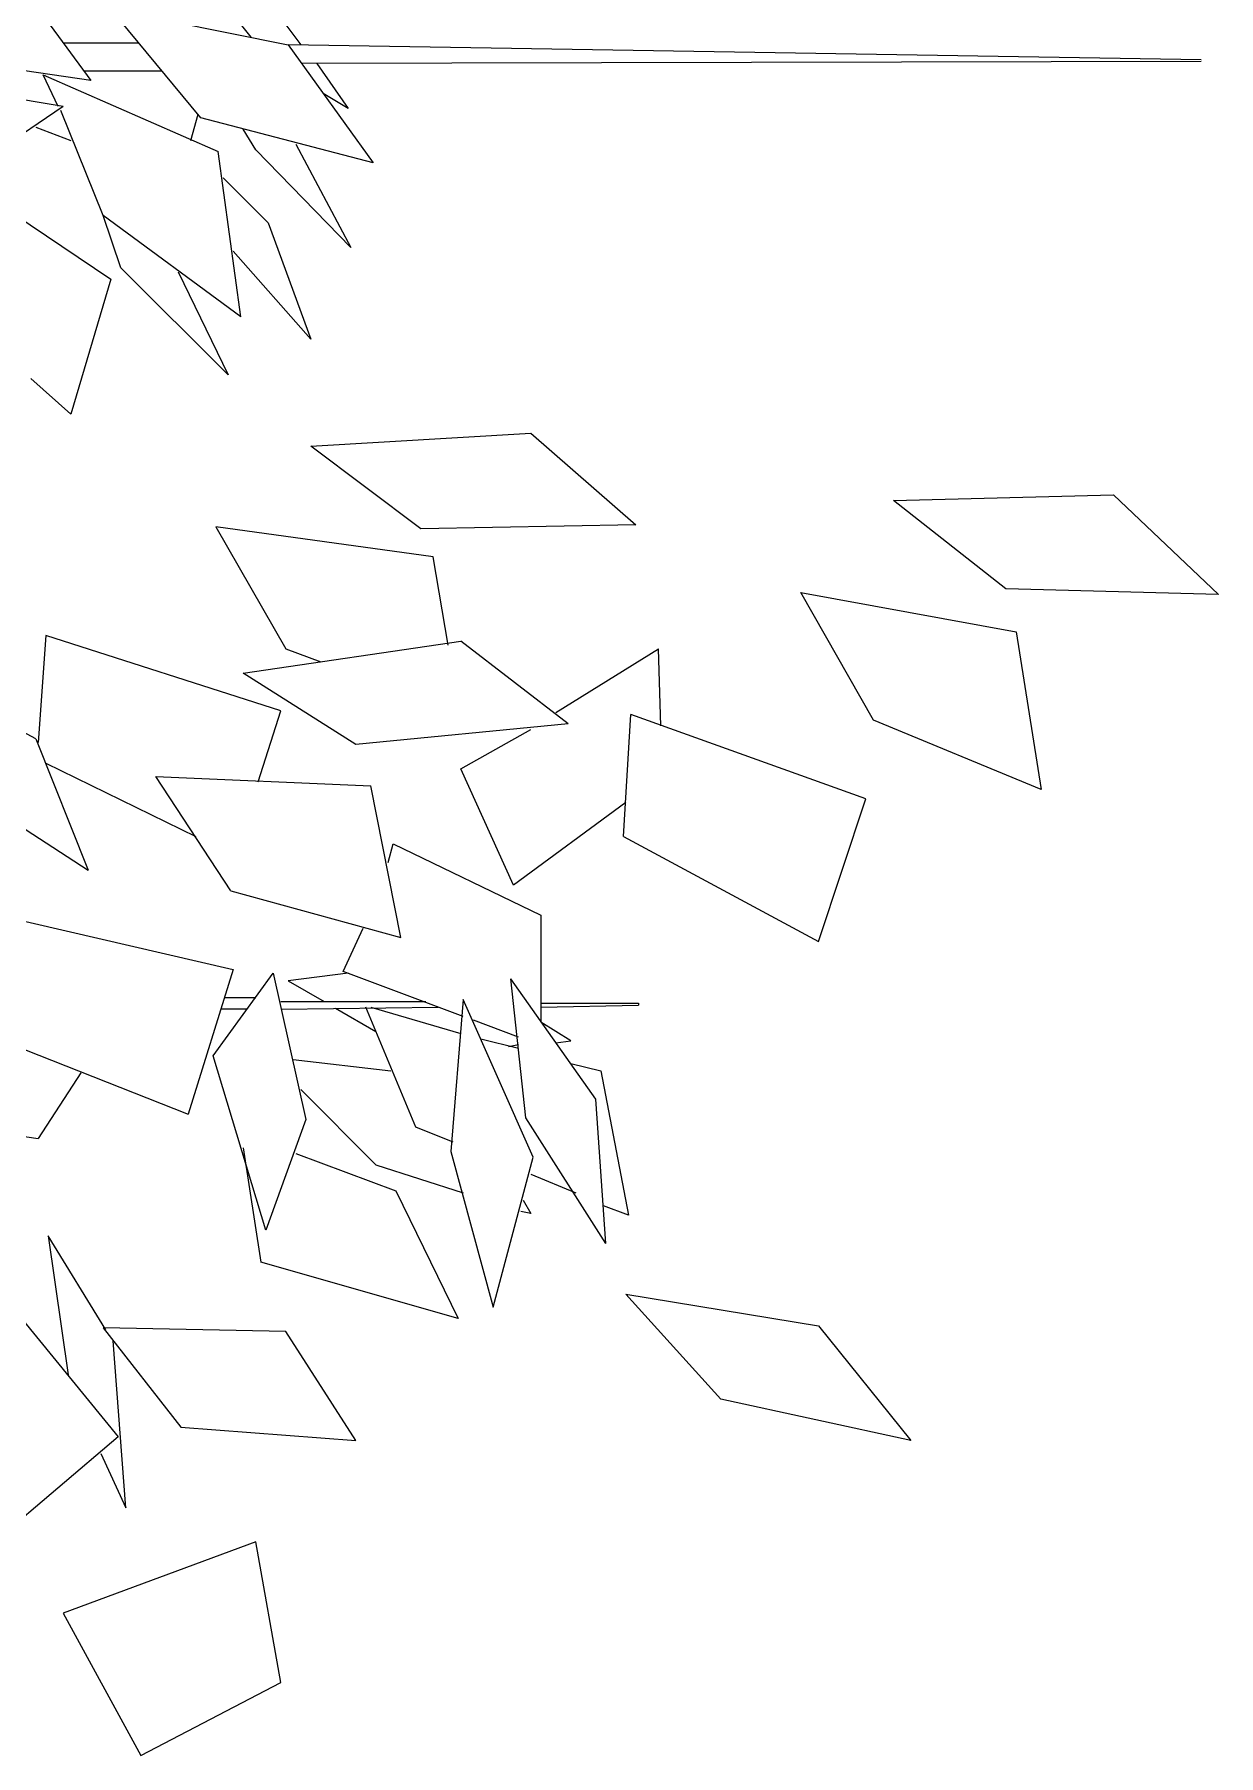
# Model space of a CAD drawing. Header units: millimetres. Extents: x 563079 to 571925, y 2063830 to 2067381.
# Drawn here: x 570978.65 to 570980.902, y 2066242.132 to 2066245.406 of the extents above; entities that cross this region are included whole.
import ezdxf

# ---------------------------------------------------------------- set-up
doc = ezdxf.new("R2010")
doc.units = ezdxf.units.MM
doc.header["$MEASUREMENT"] = 0
doc.layers.add('SO', color=48, linetype='Continuous')

# ---------------------------------------------------------------- blocks, each defined once
blk = doc.blocks.new('fasfsfsdf')
at = {"color": 99, "linetype": 'ByBlock'}
for p, q in [((596089.773, 2065630.9541), (596089.6493, 2065630.7971)), ((596090.1155, 2065630.9363), (596089.9538, 2065630.7151)), ((596089.6208, 2065630.872), (596089.5542, 2065630.7828)), ((596089.9157, 2065630.8506), (596089.5779, 2065630.7828)), ((596089.7444, 2065630.6437), (596089.9157, 2065630.8506)), ((596087.8416, 2065630.7543), (596089.5779, 2065630.7828)), ((596089.5779, 2065630.7828), (596089.4162, 2065630.5581)), ((596090.0061, 2065630.7864), (596089.8626, 2065630.7864)), ((596089.9538, 2065630.7151), (596090.3201, 2065630.7686)), ((596087.8416, 2065630.7507), (596089.5523, 2065630.7472)), ((596089.5236, 2065630.7472), (596089.4638, 2065630.6615)), ((596090.0441, 2065630.7258), (596089.7111, 2065630.5795)), ((596089.8183, 2065630.7329), (596089.9668, 2065630.7329)), ((596090.0156, 2065630.6651), (596090.0441, 2065630.7258)), ((596089.4638, 2065630.6615), (596089.5114, 2065630.6901)), ((596090.0061, 2065630.6651), (596090.2772, 2065630.7115)), ((596089.93, 2065630.4582), (596090.0108, 2065630.658)), ((596090.0061, 2065630.6651), (596090.3438, 2065630.4368)), ((596089.4162, 2065630.5581), (596089.7444, 2065630.6437)), ((596089.7635, 2065630.6009), (596089.7492, 2065630.6508)), ((596090.0584, 2065630.6259), (596089.9918, 2065630.6009)), ((596089.5637, 2065630.5937), (596089.459, 2065630.3975)), ((596089.6398, 2065630.583), (596089.6636, 2065630.6223)), ((596089.459, 2065630.3975), (596089.6398, 2065630.583)), ((596089.6683, 2065630.2655), (596089.7111, 2065630.5795)), ((596089.7016, 2065630.5295), (596089.616, 2065630.4439)), ((596090.2011, 2065630.5295), (596089.9157, 2065630.3369)), ((596089.616, 2065630.4439), (596089.5351, 2065630.2227)), ((596089.6683, 2065630.2655), (596089.93, 2065630.4582)), ((596089.8967, 2065630.3583), (596089.93, 2065630.4582)), ((596089.5351, 2065630.2227), (596089.6826, 2065630.3904)), ((596089.6921, 2065630.1549), (596089.8967, 2065630.3583)), ((596089.7873, 2065630.3511), (596089.6921, 2065630.1549)), ((596089.9157, 2065630.3369), (596089.9918, 2065630.08)), ((596089.9918, 2065630.08), (596090.0679, 2065630.1478)), ((596089.1165, 2065630.0443), (596088.9167, 2065629.8695)), ((596089.5351, 2065630.0193), (596089.1165, 2065630.0443)), ((596089.3258, 2065629.8623), (596089.5351, 2065630.0193)), ((596088.0081, 2065629.9266), (596087.8083, 2065629.7375)), ((596088.4267, 2065629.9159), (596088.0081, 2065629.9266)), ((596088.2127, 2065629.7482), (596088.4267, 2065629.9159)), ((596088.9167, 2065629.8695), (596089.3258, 2065629.8623)), ((596089.302, 2065629.8088), (596089.7159, 2065629.8659)), ((596089.7159, 2065629.8659), (596089.5827, 2065629.634)), ((596089.2735, 2065629.6411), (596089.302, 2065629.8088)), ((596087.8083, 2065629.7375), (596088.2127, 2065629.7482)), ((596088.6027, 2065629.741), (596088.1936, 2065629.6661)), ((596088.4648, 2065629.4984), (596088.6027, 2065629.741)), ((596088.1936, 2065629.6661), (596088.1461, 2065629.3664)), ((596089.0452, 2065629.4913), (596089.2497, 2065629.6483)), ((596089.6636, 2065629.5876), (596089.2497, 2065629.6483)), ((596089.5922, 2065629.5163), (596090.0394, 2065629.659)), ((596090.0394, 2065629.659), (596090.0537, 2065629.4556)), ((596088.8691, 2065629.4877), (596088.8739, 2065629.634)), ((596089.0689, 2065629.5127), (596088.8739, 2065629.634)), ((596089.5827, 2065629.634), (596089.5161, 2065629.609)), ((596089.4495, 2065629.452), (596089.6636, 2065629.5876)), ((596090.0584, 2065629.4627), (596090.282, 2065629.5841)), ((596089.635, 2065629.3807), (596089.5922, 2065629.5163)), ((596088.1461, 2065629.3664), (596088.4648, 2065629.4984)), ((596088.4791, 2065629.3486), (596088.9262, 2065629.5091)), ((596088.9405, 2065629.2772), (596088.9262, 2065629.5091)), ((596089.0452, 2065629.4913), (596089.4495, 2065629.452)), ((596089.2497, 2065629.4057), (596089.1165, 2065629.4806)), ((596090.0584, 2065629.4627), (596089.9585, 2065629.213)), ((596090.0394, 2065629.4164), (596089.754, 2065629.2772)), ((596089.1498, 2065629.1845), (596089.2497, 2065629.4057)), ((596089.8301, 2065629.3914), (596089.421, 2065629.3735)), ((596089.6874, 2065629.1738), (596089.8301, 2065629.3914)), ((596088.5694, 2065629.0774), (596088.4791, 2065629.3486)), ((596089.3639, 2065629.0846), (596089.421, 2065629.3735)), ((596090.1726, 2065629.3521), (596089.9585, 2065629.213)), ((596088.9357, 2065629.3414), (596089.1498, 2065629.1845)), ((596088.9405, 2065629.2772), (596088.5694, 2065629.0774)), ((596089.3782, 2065629.2629), (596089.0975, 2065629.1274)), ((596089.3877, 2065629.2273), (596089.3782, 2065629.2629)), ((596089.6874, 2065629.1738), (596089.3639, 2065629.0846)), ((596089.0975, 2065629.1274), (596089.0975, 2065628.924)), ((596090.1298, 2065629.1274), (596089.6826, 2065629.0239)), ((596089.4733, 2065629.0203), (596089.4352, 2065629.1024)), ((596089.245, 2065628.9347), (596089.4733, 2065629.0203)), ((596089.6826, 2065629.0239), (596089.7682, 2065628.7492)), ((596088.9928, 2065628.7777), (596089.1546, 2065629.0061)), ((596089.126, 2065628.742), (596089.1546, 2065629.0061)), ((596089.4638, 2065629.0168), (596089.5779, 2065629.0025)), ((596089.5779, 2065629.0025), (596089.5099, 2065628.9632)), ((596089.6065, 2065629.0168), (596089.5446, 2065628.7385)), ((596089.7207, 2065628.8598), (596089.6065, 2065629.0168)), ((596089.0975, 2065628.9597), (596088.912, 2065628.9597)), ((596088.912, 2065628.9597), (596088.912, 2065628.9561)), ((596089.0975, 2065628.9525), (596088.912, 2065628.9561)), ((596089.1118, 2065628.6671), (596089.245, 2065628.9668)), ((596089.245, 2065628.9668), (596089.2687, 2065628.6778)), ((596089.5922, 2065628.9632), (596089.3163, 2065628.9632)), ((596089.6398, 2065628.9704), (596089.6993, 2065628.9704)), ((596089.0404, 2065628.8883), (596089.0975, 2065628.924)), ((596089.1403, 2065628.8955), (596089.2259, 2065628.9276)), ((596089.421, 2065628.9525), (596089.2497, 2065628.9026)), ((596089.5914, 2065628.9489), (596089.2925, 2065628.9525)), ((596089.3353, 2065628.7242), (596089.4305, 2065628.9525)), ((596089.4882, 2065628.9502), (596089.4115, 2065628.9062)), ((596089.706, 2065628.949), (596089.6558, 2065628.949)), ((596089.2117, 2065628.8919), (596089.1403, 2065628.8741)), ((596090.1393, 2065628.8955), (596089.7682, 2065628.7492)), ((596089.0689, 2065628.8848), (596089.0404, 2065628.8883)), ((596089.1593, 2065628.8776), (596089.1403, 2065628.8812)), ((596089.6208, 2065628.528), (596089.7207, 2065628.8598)), ((596088.9833, 2065628.8312), (596088.931, 2065628.5565)), ((596089.0404, 2065628.8455), (596088.9833, 2065628.8312)), ((596089.5684, 2065628.8526), (596089.3829, 2065628.8312)), ((596089.9728, 2065628.8277), (596090.0537, 2065628.7028)), ((596089.5542, 2065628.7956), (596089.4115, 2065628.6528)), ((596088.9738, 2065628.503), (596088.9928, 2065628.7777)), ((596088.9738, 2065628.503), (596089.126, 2065628.742)), ((596089.5446, 2065628.7385), (596089.6208, 2065628.528)), ((596090.3201, 2065628.742), (596090.0537, 2065628.7028)), ((596089.264, 2065628.6957), (596089.3353, 2065628.7242)), ((596089.1879, 2065628.3817), (596089.1118, 2065628.6671)), ((596089.2687, 2065628.6778), (596089.1879, 2065628.3817)), ((596089.5637, 2065628.6743), (596089.3734, 2065628.6029)), ((596089.6636, 2065628.685), (596089.6303, 2065628.4673)), ((596089.1165, 2065628.635), (596089.0309, 2065628.5993)), ((596089.4115, 2065628.6528), (596089.245, 2065628.5993)), ((596089.3734, 2065628.6029), (596089.2545, 2065628.3603)), ((596088.931, 2065628.5565), (596088.9786, 2065628.5744)), ((596089.1308, 2065628.5851), (596089.1165, 2065628.5601)), ((596089.1165, 2065628.5601), (596089.1355, 2065628.5637)), ((596089.9252, 2065628.3389), (596090.0346, 2065628.5173)), ((596090.0346, 2065628.5173), (596089.9966, 2065628.2532)), ((596089.2545, 2065628.3603), (596089.6303, 2065628.4673)), ((596088.9357, 2065628.4067), (596088.5694, 2065628.346)), ((596088.755, 2065628.2069), (596088.9357, 2065628.4067)), ((596088.5694, 2065628.346), (596088.3934, 2065628.1284)), ((596089.4495, 2065628.1284), (596089.5827, 2065628.3353)), ((596089.5827, 2065628.3353), (596089.93, 2065628.3424)), ((596089.93, 2065628.3424), (596089.7825, 2065628.1533)), ((596090.0822, 2065628.3567), (596089.9014, 2065628.1355)), ((596089.8872, 2065627.9999), (596089.9109, 2065628.3175)), ((596089.9109, 2065628.3175), (596089.9109, 2065628.3175)), ((596088.3934, 2065628.1284), (596088.755, 2065628.2069)), ((596089.7825, 2065628.1533), (596089.4495, 2065628.1284)), ((596089.9014, 2065628.1355), (596090.1869, 2065627.8929)), ((596089.9347, 2065628.1034), (596089.8872, 2065627.9999)), ((596089.5922, 2065627.6681), (596089.6398, 2065627.9357)), ((596089.6398, 2065627.9357), (596090.0061, 2065627.8001)), ((596090.0061, 2065627.8001), (596089.8586, 2065627.529)), ((596089.8586, 2065627.529), (596089.5922, 2065627.6681))]:
    blk.add_line(p, q, dxfattribs=at)

msp = doc.modelspace()

# ---------------------------------------------------------------- block references
at = {"layer": 'SO', "color": 4, "xscale": -1}
msp.add_blockref('fasfsfsdf', (1167068.71048, 614.60337), dxfattribs=at)

doc.saveas('drawing.dxf')
